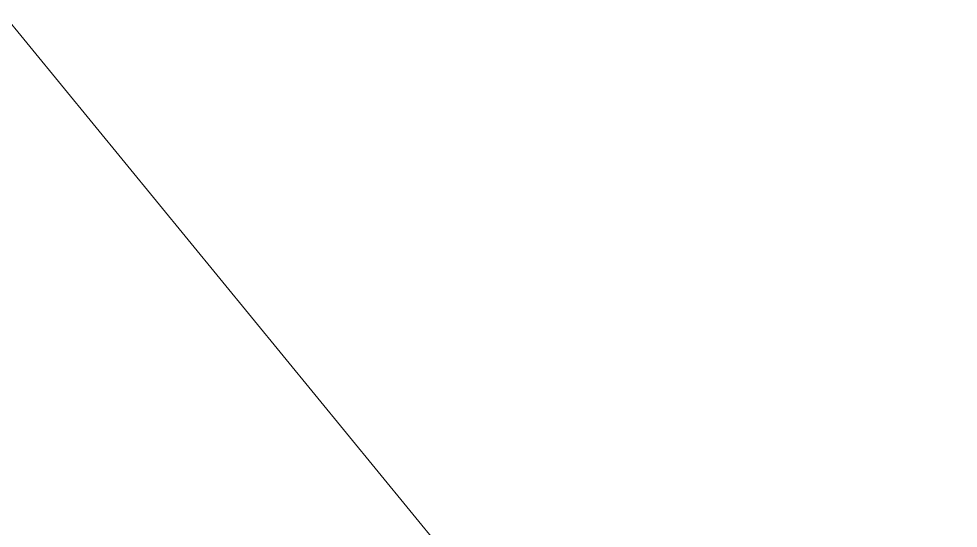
# Model space of a CAD drawing. Header units: metres. Extents: x 431006 to 434411, y 2469261 to 2473208.
# Drawn here: x 432036.585 to 432037.896, y 2472794.701 to 2472795.412 of the extents above; entities that cross this region are included whole.
import ezdxf

# ---------------------------------------------------------------- set-up
doc = ezdxf.new("R2010")
doc.units = ezdxf.units.M
doc.header["$MEASUREMENT"] = 0
doc.linetypes.add('ACAD_ISO02W100', pattern=[15, 12, -3])
for name, color, linetype, lineweight in [('mat nuoc-ks', 8, 'DUONG_MEP_NUOC', 18), ('ranh gioi thuc vat-ks', 8, 'RAO_T_VAT', 18), ('thuc vat-ks', 8, 'Continuous', 18)]:
    doc.layers.add(name, color=color, linetype=linetype, lineweight=lineweight)
doc.linetypes.add('DUONG_MEP_NUOC', pattern='A,0.2,[130,ltypeshp.shx,S=0.15,R=0,X=0,Y=0.15],0.05,[130,ltypeshp.shx,S=0.15,R=0,X=0,Y=0.15],1', length=1.25)
doc.linetypes.add('RAO_T_VAT', pattern='A,0,[133,ltypeshp.shx,S=0.34,R=0,X=-0.17,Y=0],-2,[133,ltypeshp.shx,S=0.08,R=0,X=0,Y=0],-1.5,[133,ltypeshp.shx,S=0.08,R=0,X=0,Y=0],-1.5,[133,ltypeshp.shx,S=0.08,R=0,X=0,Y=0],-2', length=7)

msp = doc.modelspace()

# ---------------------------------------------------------------- hatches: boundary and pattern name
at = {"layer": 'mat nuoc-ks', "linetype": 'ACAD_ISO02W100'}
h = msp.add_hatch(dxfattribs=at)
h.set_pattern_fill('MUDST', color=9, scale=10, style=0)
h.paths.add_polyline_path([(431995.761, 2472676.7464), (432026.0647, 2472663.2545), (432047.8295, 2472696.5444), (432006.6927, 2472713.0856)])
edge = h.paths.add_edge_path()
edge.add_spline(control_points=[(431965.7242, 2472785.9324), (431964.4198, 2472784.5294), (431962.0211, 2472782.0682), (431959.51, 2472775.2781), (431959.4866, 2472766.5645), (431961.7684, 2472755.5664), (431963.9842, 2472746.7625), (431969.3423, 2472742.8015), (431973.582, 2472743.7263), (431978.7517, 2472746.076), (431982.1295, 2472753.8743), (431977.9864, 2472764.4964), (431974.7566, 2472774.4881), (431972.8717, 2472784.1655), (431968.8963, 2472786.4973), (431966.4245, 2472786.6855), (431965.7242, 2472785.9324)], knot_values=[0, 0, 0, 0, 5.747009, 10.100787, 21.36842, 31.167118, 44.351095, 46.787336, 50.0346, 56.515715, 63.397584, 72.994175, 89.012488, 96.847635, 99.692713, 102.777687, 102.777687, 102.777687, 102.777687], degree=3, periodic=0)
edge = h.paths.add_edge_path()
edge.add_spline(control_points=[(431935.5356, 2472889.6822), (431935.1173, 2472889.0127), (431932.6432, 2472886.7904), (431932.1834, 2472881.0234), (431932.7382, 2472875.7887), (431931.1706, 2472871.5642), (431933.8986, 2472869.3316), (431937.4246, 2472864.3906), (431946.9688, 2472863.0882), (431953.4612, 2472857.915), (431957.9124, 2472854.5379), (431961.1499, 2472855.0712), (431963.7753, 2472857.5691), (431963.576, 2472861.3777), (431966.639, 2472863.8397), (431964.2764, 2472867.6466), (431959.7771, 2472870.5286), (431953.9103, 2472877.269), (431948.1754, 2472882.9402), (431942.5251, 2472887.5917), (431939.4677, 2472889.4857), (431936.5414, 2472891.2866), (431935.7676, 2472890.0533), (431935.5356, 2472889.6822)], knot_values=[0, 0, 0, 0, 2.368169, 9.707221, 15.509633, 19.097557, 21.153446, 25.258568, 37.301745, 46.869534, 50.790048, 52.990971, 56.16217, 60.670335, 63.74458, 65.536976, 72.573494, 80.257943, 91.858598, 97.173316, 101.544879, 103.887891, 105.200704, 105.200704, 105.200704, 105.200704], degree=3, periodic=0)
h.paths.add_polyline_path([(432013.9588, 2472684.6873), (432021.9123, 2472684.6873), (432021.9123, 2472693.5216), (432013.9588, 2472693.5216)], flags=24)
h.paths.add_polyline_path([(431965.7645, 2472758.7716), (431973.718, 2472758.7716), (431973.718, 2472767.6059), (431965.7645, 2472767.6059)], flags=24)
h.paths.add_polyline_path([(431943.3642, 2472868.2187), (431951.3177, 2472868.2187), (431951.3177, 2472877.053), (431943.3642, 2472877.053)], flags=24)
at = {"layer": 'thuc vat-ks'}
h = msp.add_hatch(dxfattribs=at)
h.set_pattern_fill('223', color=9, scale=20, style=0, pattern_type=2)
h.set_pattern_definition([(0, (12.2, 4), (0, 20), [5, -15]), (0, (3.2, 12), (0, 20), [5, -15]), (90, (13, 4), (-20, 1e-15), [2.8, -17.2]), (90, (4, 12), (-20, 1e-15), [2.8, -17.2]), (90, (7.4, 12), (-20, 1e-15), [2.8, -17.2]), (90, (16.4, 4), (-20, 1e-15), [2.8, -17.2])])
h.paths.add_polyline_path([(432062.9916, 2472754.9217), (432040.5345, 2472790.5727), (432011.4488, 2472826.0612), (431988.5686, 2472855.9042), (431985.0826, 2472857.2306), (431980.9327, 2472854.7437), (431974.4589, 2472837.6671), (431972.1349, 2472831.5328), (431983.5887, 2472815.1194), (431985.5851, 2472804.0924), (431984.9211, 2472794.4764), (431982.5972, 2472784.3631), (431994.0546, 2472750.8101), (431999.5324, 2472744.3442), (432008.0056, 2472745.7696), (432011.1595, 2472743.6143), (432026.5972, 2472725.0456), (432044.705, 2472706.0939), (432054.0008, 2472705.9281), (432084.5441, 2472711.2335), (432087.6981, 2472714.2177), (432088.0301, 2472721.0152), (432078.9003, 2472734.4444)])

# ---------------------------------------------------------------- linework, layer by layer
at = {"layer": 'ranh gioi thuc vat-ks', "color": 9, "lineweight": 0, "ltscale": 3}
msp.add_lwpolyline([(432062.9916, 2472754.9217), (432040.5345, 2472790.5727), (432011.4488, 2472826.0612), (431988.5686, 2472855.9042), (431985.0826, 2472857.2306), (431980.9327, 2472854.7437), (431974.4589, 2472837.6671), (431972.1349, 2472831.5328), (431983.5887, 2472815.1194), (431985.5851, 2472804.0924), (431984.9211, 2472794.4764), (431982.5972, 2472784.3631), (431994.0546, 2472750.8101), (431999.5324, 2472744.3442), (432008.0056, 2472745.7696), (432011.1595, 2472743.6143), (432026.5972, 2472725.0456), (432044.705, 2472706.0939), (432054.0008, 2472705.9281), (432084.5441, 2472711.2335), (432087.6981, 2472714.2177), (432088.0301, 2472721.0152), (432078.9003, 2472734.4444)], close=True, dxfattribs=at)

doc.saveas('drawing.dxf')
